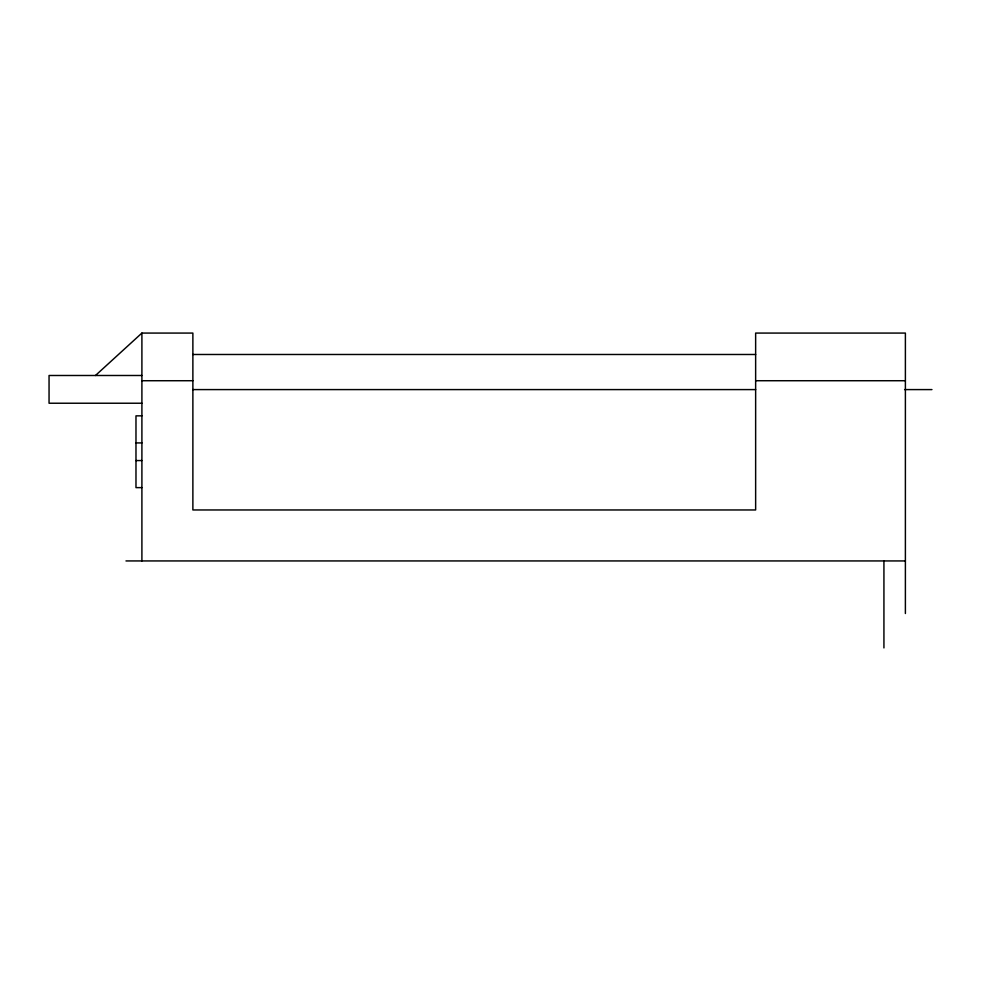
<?xml version="1.0" encoding="UTF-8"?>
<svg xmlns="http://www.w3.org/2000/svg" width="981" height="981" viewBox="0 0 981 981"><rect width="100%" height="100%" fill="white"/><g stroke="black" fill="none" stroke-linecap="round" stroke-linejoin="round"><path stroke-width="1.47" d="M95.476 375.49L141.902 333.074L192.877 333.074L192.877 509.961L755.64 509.961L755.64 333.074L905.389 333.074L905.389 613.517M192.877 354.484L755.64 354.484M141.902 375.49L49.05 375.49L49.05 403.228L141.902 403.228M141.902 380.726L192.877 380.726M755.64 380.726L905.389 380.726M192.877 389.592L755.64 389.592M904.592 389.592L931.95 389.592M141.902 415.846L135.979 415.846L135.979 487.631L141.902 487.631M135.979 442.921L141.902 442.921M135.979 460.567L141.902 460.567M125.985 560.936L905.389 560.936M883.93 560.936L883.93 647.926M141.902 333.074L141.902 560.936"/></g></svg>
